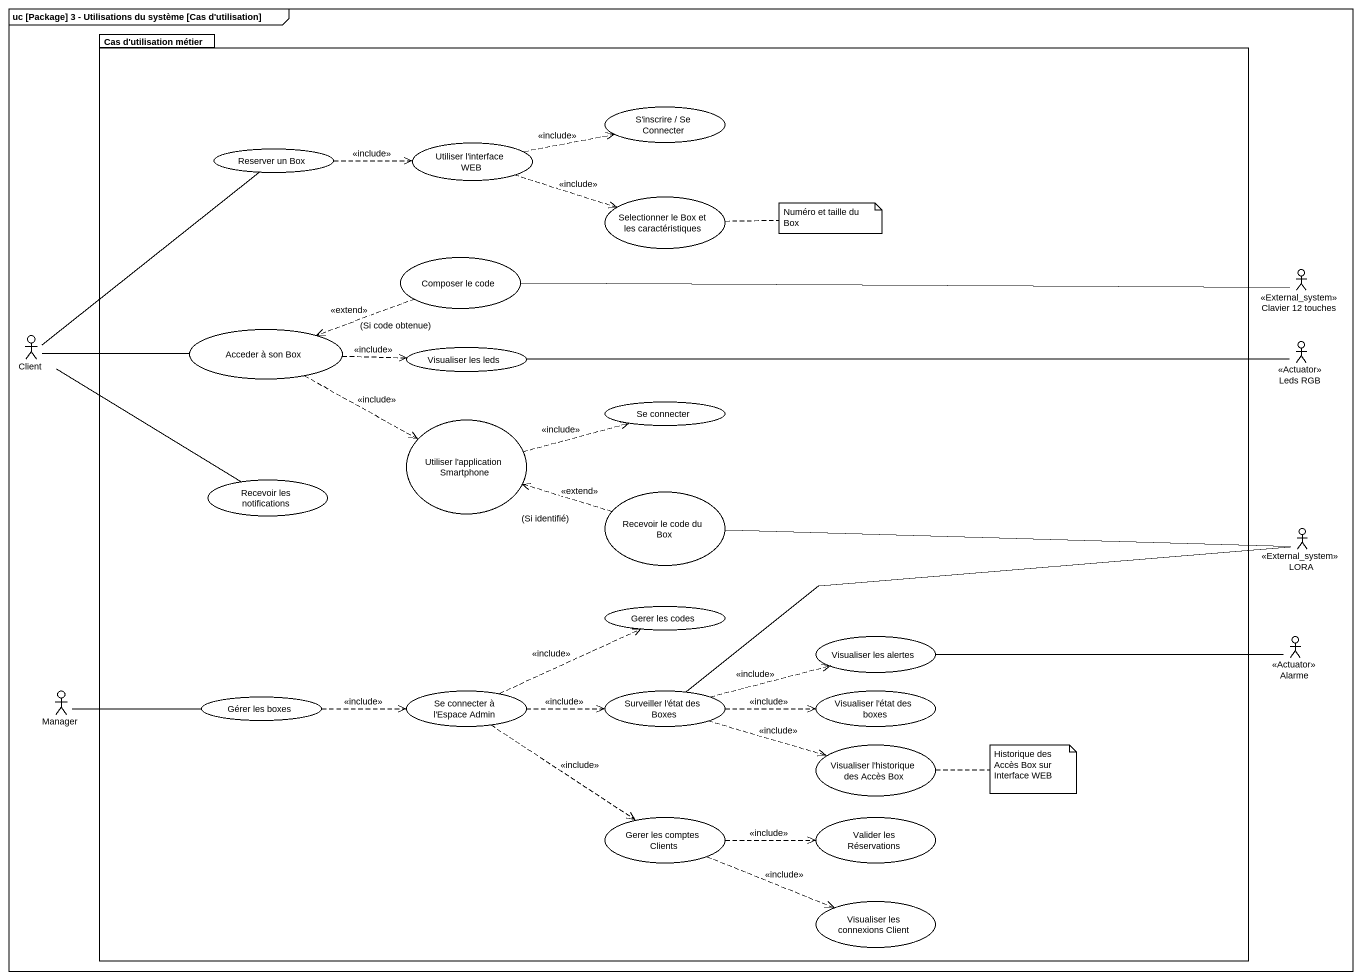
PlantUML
@startuml
mainframe uc [Package] 3 - Utilisations du système [Cas d'utilisation]
package "Cas d'utilisation métier" as Cas_d_utilisation_métier {
  usecase "S'inscrire / Se Connecter" as S_inscrire_Se_Connecter
  usecase "Reserver un Box" as Reserver_un_Box
  usecase "Utiliser l'interface WEB" as Utiliser_l_interface_WEB
  usecase "Selectionner le Box et les caractéristiques" as Selectionner_le_Box_et_les
  usecase "Composer le code" as Composer_le_code
  usecase "Acceder à son Box" as Acceder_à_son_Box
  usecase "Visualiser les leds" as Visualiser_les_leds
  usecase "Utiliser l'application Smartphone" as Utiliser_l_application
  usecase "Se connecter" as Se_connecter
  usecase "Recevoir les notifications" as Recevoir_les_notifications
  usecase "Recevoir le code du Box" as Recevoir_le_code_du_Box
  usecase "Gerer les codes" as Gerer_les_codes
  usecase "Visualiser les alertes" as Visualiser_les_alertes
  usecase "Gérer les boxes" as Gérer_les_boxes
  usecase "Se connecter à l'Espace Admin" as Se_connecter_à_l_Espace
  usecase "Surveiller l'état des Boxes" as Surveiller_l_état_des_Boxes
  usecase "Visualiser l'état des boxes" as Visualiser_l_état_des_boxes
  usecase "Visualiser l'historique des Accès Box" as Visualiser_l_historique_des
  usecase "Gerer les comptes Clients" as Gerer_les_comptes_Clients
  usecase "Valider les Réservations" as Valider_les_Réservations
  usecase "Visualiser les connexions Client" as Visualiser_les_connexions
}
actor "Clavier 12 touches" as Clavier_12_touches <<External_system>>
actor Client
actor "Leds RGB" as Leds_RGB <<Actuator>>
actor LORA <<External_system>>
actor Alarme <<Actuator>>
actor Manager
Reserver_un_Box .right.> Utiliser_l_interface_WEB : <<include>>
Utiliser_l_interface_WEB .right.> S_inscrire_Se_Connecter : <<include>>
Utiliser_l_interface_WEB .right.> Selectionner_le_Box_et_les : <<include>>
Composer_le_code -right- Clavier_12_touches
Composer_le_code .left.> Acceder_à_son_Box : <<extend>>\n(Si code obtenue)
Client -up- Reserver_un_Box
Client -right- Acceder_à_son_Box
Client -- Recevoir_les_notifications
Acceder_à_son_Box .right.> Visualiser_les_leds : <<include>>
Acceder_à_son_Box .right.> Utiliser_l_application : <<include>>
Leds_RGB -left- Visualiser_les_leds
Utiliser_l_application .right.> Se_connecter : <<include>>
Recevoir_le_code_du_Box .left.> Utiliser_l_application : <<extend>>\n(Si identifié)
Recevoir_le_code_du_Box -right- LORA
Visualiser_les_alertes -right- Alarme
Manager -right- Gérer_les_boxes
Gérer_les_boxes .right.> Se_connecter_à_l_Espace : <<include>>
Se_connecter_à_l_Espace .right.> Gerer_les_codes : <<include>>
Se_connecter_à_l_Espace .right.> Surveiller_l_état_des_Boxes : <<include>>
Se_connecter_à_l_Espace ..> Gerer_les_comptes_Clients : <<include>>
Surveiller_l_état_des_Boxes -right- LORA
Surveiller_l_état_des_Boxes .right.> Visualiser_les_alertes : <<include>>
Surveiller_l_état_des_Boxes .right.> Visualiser_l_état_des_boxes : <<include>>
Surveiller_l_état_des_Boxes .right.> Visualiser_l_historique_des : <<include>>
Gerer_les_comptes_Clients .right.> Valider_les_Réservations : <<include>>
Gerer_les_comptes_Clients .right.> Visualiser_les_connexions : <<include>>
note right of Selectionner_le_Box_et_les : Numéro et taille du Box
note right of Visualiser_l_historique_des : Historique des Accès Box sur Interface WEB
@enduml
